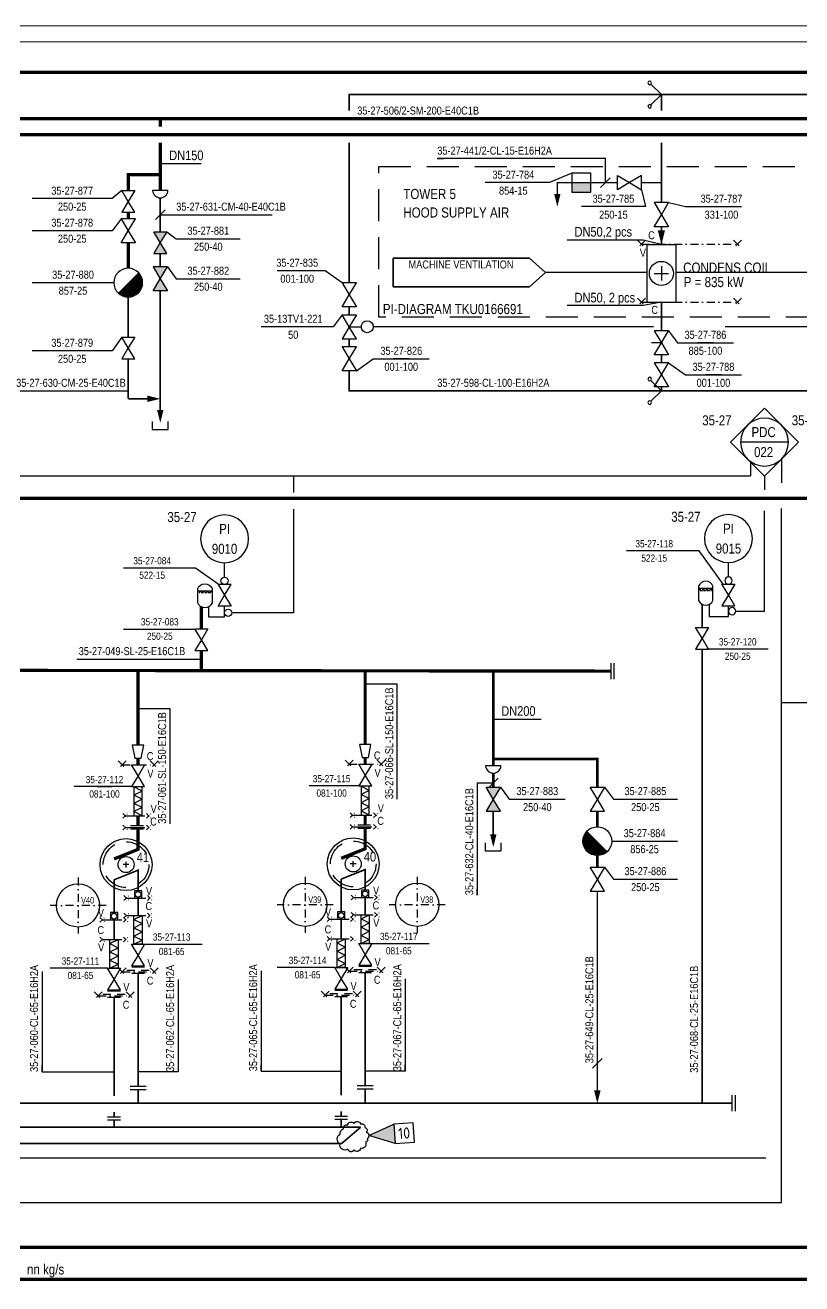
# Model space of a CAD drawing. Header units: millimetres. Extents: x -415 to 12957, y -5 to 599.
# Drawn here: x 1740.7 to 1983.3, y 201.1 to 594.2 of the extents above; entities that cross this region are included whole.
import ezdxf
from ezdxf.enums import TextEntityAlignment as Align

# ---------------------------------------------------------------- set-up
doc = ezdxf.new("R2010")
doc.units = ezdxf.units.MM
doc.header["$LTSCALE"] = 10
doc.header["$MEASUREMENT"] = 0
for name, pattern in [('CENTER', [2, 1.25, -0.25, 0.25, -0.25]), ('DASHDOT2', [0.5, 0.25, -0.125, 0, -0.125]), ('DASHED', [0.75, 0.5, -0.25]), ('DASHEDX2', [1.5, 1, -0.5])]:
    doc.linetypes.add(name, pattern=pattern)
doc.layers.get('0').update_dxf_attribs({"linetype": 'CONTINUOUS'})
doc.layers.add('BALANSSI', color=3, linetype='CONTINUOUS', lineweight=25)
for name, color, linetype in [('HOYRYPATTERIT', 7, 'CONTINUOUS'), ('KUIVATUSSYLINTERIN_N', 7, 'CONTINUOUS'), ('KUIVATUSSYLINTERIT', 31, 'CONTINUOUS'), ('METALLILETKUT', 7, 'CONTINUOUS'), ('NAKOLASIT', 7, 'CONTINUOUS'), ('P-A-SHEET', 3, 'CONTINUOUS'), ('P-COND', 4, 'CONTINUOUS'), ('P-CVPOS', 7, 'CONTINUOUS'), ('P-DELIVERY_LIMIT', 1, 'DASHDOT2'), ('P-EQUIPMENTS', 7, 'CONTINUOUS'), ('P-FITTINGS', 7, 'CONTINUOUS'), ('P-HATCH', 7, 'CONTINUOUS'), ('P-INSTRPOS_TEXTS', 7, 'CONTINUOUS'), ('P-INSTRU', 7, 'CONTINUOUS'), ('P-LINEPOS', 7, 'CONTINUOUS'), ('P-MASS1', 6, 'CONTINUOUS'), ('P-OTHER', 7, 'CONTINUOUS'), ('P-REVISIONS', 1, 'CONTINUOUS'), ('P-STEAM1', 6, 'CONTINUOUS'), ('P-SYMB', 7, 'CONTINUOUS'), ('P-TEXT', 7, 'CONTINUOUS'), ('P-VALVEPOS', 7, 'CONTINUOUS'), ('P-VENTS', 7, 'CONTINUOUS'), ('VAC-TELA_NUMEROT', 7, 'CONTINUOUS'), ('VAC-TELAT', 31, 'CONTINUOUS'), ('VEDENEROTTIMET', 7, 'CONTINUOUS')]:
    doc.layers.add(name, color=color, linetype=linetype)
doc.styles.add('ARIAL', font='ARIALN.TTF')
doc.styles.add('ARIALN', font='ARIALN.TTF')
doc.styles.add('CTS_REV', font='isocp.shx')
doc.styles.add('MODESTD', font='ARIALN.TTF')
doc.styles.add('ROMANS', font='ARIALN.TTF')
doc.styles.get("Standard").update_dxf_attribs({"font": 'ARIALN.TTF'})

# ---------------------------------------------------------------- blocks, each defined once
blk = doc.blocks.new('PI314')
for p, q in [((0, 2.5), (0, -2.5)), ((1, 2.5), (1, -2.5))]:
    blk.add_line(p, q)
blk = doc.blocks.new('PPI_0103B')
at = {"color": 0, "linetype": 'ByBlock'}
blk.add_circle((0, 0), 1.25, dxfattribs=at)
blk = doc.blocks.new('PPI_1100A')
at = {"color": 0, "linetype": 'ByBlock'}
blk.add_line((0, 0), (2, 0), dxfattribs=at)
blk = doc.blocks.new('PPI_0900A')
at = {"color": 0, "linetype": 'ByBlock'}
blk.add_line((-2.5, 0), (2.5, 0), dxfattribs=at)
blk = doc.blocks.new('PPI_1207A')
at = {"color": 0, "linetype": 'ByBlock'}
for p, q in [((-8.5, 0), (0, 8.5)), ((0, 8.5), (8.5, 0)), ((0, -8.5), (-8.5, 0)), ((-6, 0), (6, 0)), ((8.5, 0), (0, -8.5))]:
    blk.add_line(p, q, dxfattribs=at)
blk.add_circle((0, 0), 6, dxfattribs=at)
blk = doc.blocks.new('PPI_1200A')
at = {"color": 0, "linetype": 'ByBlock'}
blk.add_circle((0, 0), 6, dxfattribs=at)
blk = doc.blocks.new('*U61')
at = {"color": 0}
for points in [[(5, 4.5), (0, 0)], [(47.5, 4.5), (5, 4.5)], [(47.5, -4.5), (47.5, 4.5)], [(0, 0), (5, -4.5)], [(5, -4.5), (47.5, -4.5)]]:
    blk.add_lwpolyline(points, close=True, dxfattribs=at)
at = {"color": 7, "style": 'ARIALN'}
for tag, p in [('TEKSTI1', (26.25, 2.5)), ('TEKSTI2', (26.25, -2.5))]:
    blk.add_attdef(tag, text='', height=2.5, dxfattribs=at).set_placement(p, align=Align.MIDDLE_CENTER)
at = {"color": 1, "style": 'ARIALN'}
blk.add_attdef('KAAVIO', text='', height=1.5, dxfattribs=at).set_placement((26.25, -5), align=Align.TOP_CENTER)
blk = doc.blocks.new('P7A1100')
at = {"color": 0, "linetype": 'ByBlock'}
for points in [[(-3, -1.8), (-3, 1.8), (0, 0)], [(3, -1.8), (3, 1.8), (0, 0)]]:
    blk.add_lwpolyline(points, close=True, dxfattribs=at)
blk = doc.blocks.new('LAI2587')
for p, q in [((0, 0), (2.5, 0)), ((0, -8.75), (0, 0)), ((2.5, 0), (2.5, -8.75)), ((2.5, -8.75), (0, -8.75))]:
    blk.add_line(p, q)
blk = doc.blocks.new('FLEXIBLE-JOINT')
for p, q in [((1.25, 8.75), (-1.25, 7.5)), ((1.25, 6.25), (-1.25, 7.5)), ((1.25, 6.25), (-1.25, 5)), ((1.25, 3.75), (-1.25, 5)), ((1.25, 3.75), (-1.25, 2.5)), ((1.25, 1.25), (-1.25, 2.5)), ((1.25, 1.25), (-1.25, 0))]:
    blk.add_line(p, q)
at = {"rotation": 180}
blk.add_blockref('LAI2587', (1.25, 0), dxfattribs=at)
blk = doc.blocks.new('P7A0127')
at = {"color": 0, "linetype": 'ByBlock'}
for p, q in [((-7.5, 20), (-7.5, 17.5)), ((7.5, 17.5), (-7.5, 17.5)), ((-7.5, 17.5), (-7.5, 5)), ((7.5, 17.5), (7.5, 20)), ((7.5, 5), (7.5, 17.5))]:
    blk.add_line(p, q, dxfattribs=at)
at = {"color": 0, "linetype": 'DASHEDX2', "ltscale": 0.25}
for points in [[(-7.5, 16.5), (7.5, 16.5)], [(-6, 15.5), (6, 15.5)]]:
    blk.add_lwpolyline(points, dxfattribs=at)
at = {"color": 0, "linetype": 'ByBlock'}
for centre, start, end in [((0, 16.9), 22.4569, 157.5431), ((0, 8.1), 202.4569, 337.5431)]:
    blk.add_arc(centre, 8.12, start, end, dxfattribs=at)
blk = doc.blocks.new('P7A1215')
at = {"color": 0, "linetype": 'ByBlock'}
for p, q in [((0, 2), (0, -2)), ((1, 2), (1, -2))]:
    blk.add_line(p, q, dxfattribs=at)
blk = doc.blocks.new('p7a1370')
at = {"color": 0, "linetype": 'ByBlock'}
for p, q in [((1.25, 1.25), (-1.25, -1.25)), ((-1.25, 1.25), (1.25, -1.25))]:
    blk.add_line(p, q, dxfattribs=at)
blk = doc.blocks.new('A$A7D25')
at = {"layer": 'P-DELIVERY_LIMIT'}
blk.add_lwpolyline([(1.25, 1.25), (11.25, 1.25)], dxfattribs=at)
for p in [(1.25, 1.25), (11.25, 1.25)]:
    blk.add_blockref('p7a1370', p, dxfattribs=at)
blk = doc.blocks.new('P7A1245')
at = {"color": 0, "linetype": 'Continuous'}
for points in [[(-2, 1.8), (-2, -1.8)], [(2, 1), (-2, 1.8)], [(2, -1), (2, 1)], [(-2, -1.8), (2, -1)]]:
    blk.add_lwpolyline(points, dxfattribs=at)
blk = doc.blocks.new('ARROW')
blk.add_solid([(-2.5, -1.25), (-2.5, 1.25), (2.5, 0)])
at = {"linetype": 'Continuous', "flags": 1}
blk.add_attdef('SYM_WIDTH', (0, 0), '', height=3, dxfattribs=at)
blk = doc.blocks.new('höyrypatteri')
for p, q in [((0, 5), (0, -5)), ((0, 5), (5, 5)), ((5, 5), (5, -5)), ((1.25, 0), (3.75, 0)), ((2.5, 1.25), (2.5, -1.25)), ((0, -5), (5, -5))]:
    blk.add_line(p, q)
blk.add_circle((2.5, 0), 2.09)
blk = doc.blocks.new('P7A1208')
at = {"color": 0, "linetype": 'ByBlock'}
for p, q in [((-3, 0), (-3, -3)), ((3, -3), (3, 0)), ((-3, -3), (3, -3))]:
    blk.add_line(p, q, dxfattribs=at)
blk.add_lwpolyline([(3, 3), (-3, 3), (-3, 0), (3, 0)], close=True, dxfattribs=at)
blk.add_solid([(-3, 0), (3, 0), (-3, -3), (3, -3)], dxfattribs=at)
blk = doc.blocks.new('P7A1305')
at = {"color": 0, "linetype": 'ByBlock'}
blk.add_solid([(-4, -1), (-4, 1), (0, 0)], dxfattribs=at)
blk = doc.blocks.new('P7A1304')
at = {"color": 0, "linetype": 'ByBlock'}
blk.add_line((1.5, 1.5), (-1.5, -1.5), dxfattribs=at)
blk = doc.blocks.new('PPI_2100A')
at = {"color": 0, "linetype": 'ByBlock'}
blk.add_line((0, 0), (2, 0), dxfattribs=at)
blk = doc.blocks.new('P7A1172')
at = {"color": 0, "linetype": 'ByBlock'}
blk.add_line((0, 0), (0, 2.5), dxfattribs=at)
for points in [[(-3, 1.8), (0, 0), (-3, -1.8)], [(0, 0), (3, -1.8), (3, 1.8)]]:
    blk.add_lwpolyline(points, close=True, dxfattribs=at)
blk = doc.blocks.new('P7A1330')
at = {"color": 0, "linetype": 'ByBlock'}
for q in [(-3.25, 3.25), (3.25, 3.25)]:
    blk.add_line((0, 0), q, dxfattribs=at)
for centre, start, end in [((-3.66, 3.66), 90, 270), ((-3.66, 3.66), 270, 90), ((3.66, 3.66), 90, 270), ((3.66, 3.66), 270, 90)]:
    blk.add_arc(centre, 0.575, start, end, dxfattribs=at)
blk = doc.blocks.new('CVE8AF6')
at = {"color": 0, "linetype": 'Continuous'}
blk.add_lwpolyline([(-1.5, 4.5, -1), (1.5, 4.5, -1), (-1.5, 4.5)], format="xyb", close=True, dxfattribs=at)
blk.add_lwpolyline([(0, 0), (0, 3)], dxfattribs=at)
at = {"layer": 'P-VENTS', "color": 0, "linetype": 'Continuous'}
for points in [[(-3, -1.8), (-3, 1.8), (0, 0)], [(3, -1.8), (3, 1.8), (0, 0)]]:
    blk.add_lwpolyline(points, close=True, dxfattribs=at)
blk = doc.blocks.new('PPI_1000A')
at = {"color": 0, "linetype": 'ByBlock'}
blk.add_line((-1, 0), (1, 0), dxfattribs=at)
blk = doc.blocks.new('PREC27C')
at = {"layer": 'P-HATCH'}
h = blk.add_hatch(color=0, dxfattribs=at)
h.paths.add_polyline_path([(-3, 1.8), (-3, -1.8), (0, 0)])
h.paths.add_polyline_path([(3, -1.8), (3, 1.8), (0, 0)])
at = {"layer": 'P-VENTS', "color": 0, "linetype": 'Continuous'}
for points in [[(-3, -1.8), (-3, 1.8), (0, 0)], [(3, -1.8), (3, 1.8), (0, 0)]]:
    blk.add_lwpolyline(points, close=True, dxfattribs=at)
blk = doc.blocks.new('LPoist')
at = {"const_width": 3.75}
blk.add_lwpolyline([(1.33, 2.42, -1), (-1.33, 5.08, -5.843182)], format="xyb", dxfattribs=at)
blk.add_circle((0, 3.75), 3.75)
blk = doc.blocks.new('PRO66DD')
h = blk.add_hatch(color=0)
h.paths.add_polyline_path([(-3, 1.8), (-3, -1.8), (0, 0)])
h.paths.add_polyline_path([(3, -1.8), (3, 1.8), (0, 0)])
at = {"layer": 'P-VENTS', "color": 0, "linetype": 'Continuous'}
for points in [[(-3, -1.8), (-3, 1.8), (0, 0)], [(3, -1.8), (3, 1.8), (0, 0)]]:
    blk.add_lwpolyline(points, close=True, dxfattribs=at)
blk = doc.blocks.new('PRE76F7')
h = blk.add_hatch(color=0)
h.dxf.hatch_style = 1
h.paths.add_polyline_path([(-3, -1.8), (-3, 1.8), (0, 0)])
h.paths.add_polyline_path([(3, -1.8), (3, 1.8), (0, 0)])
at = {"layer": 'P-VENTS', "color": 0, "linetype": 'Continuous'}
for points in [[(-3, -1.8), (-3, 1.8), (0, 0)], [(3, -1.8), (3, 1.8), (0, 0)]]:
    blk.add_lwpolyline(points, close=True, dxfattribs=at)
blk = doc.blocks.new('P7A1325')
at = {"color": 0, "linetype": 'ByBlock'}
for p, q in [((-9, -1.5), (-6, 1.5)), ((-9, 1.5), (-6, -1.5)), ((6, -1.5), (9, 1.5)), ((6, 1.5), (9, -1.5))]:
    blk.add_line(p, q, dxfattribs=at)
at = {"color": 0, "linetype": 'CENTER'}
blk.add_line((-7.5, 0), (7.5, 0), dxfattribs=at)
blk = doc.blocks.new('P7A1241')
at = {"color": 0, "linetype": 'ByBlock'}
for p, q in [((-1, -2), (-1, 2)), ((0, 3.5), (0, 1)), ((1, -2), (1, 2)), ((0, -1), (0, -3.5))]:
    blk.add_line(p, q, dxfattribs=at)
blk = doc.blocks.new('P7A1369')
at = {"color": 0, "linetype": 'ByBlock'}
blk.add_lwpolyline([(8, -3), (0, 0), (8, 3)], dxfattribs=at)
blk.add_lwpolyline([(14, -3), (14, 3), (8, 3), (8, -3)], close=True, dxfattribs=at)
blk.add_solid([(8, 3), (8, -3), (0, 0)], dxfattribs=at)
at = {"color": 7, "linetype": 'Continuous', "style": 'CTS_REV'}
blk.add_attdef('A', text='', height=3.5, dxfattribs=at).set_placement((11, 0), align=Align.MIDDLE)

msp = doc.modelspace()

# ---------------------------------------------------------------- linework, layer by layer
at = {"layer": 'KUIVATUSSYLINTERIT', "linetype": 'Continuous'}
for points in [[(1773.14, 332.04), (1771.34, 332.04)], [(1772.24, 331.14), (1772.24, 332.94)], [(1844.08, 332.25), (1842.28, 332.25)], [(1843.18, 331.35), (1843.18, 333.15)]]:
    msp.add_lwpolyline(points, dxfattribs=at)
for centre, radius in [((1772.24, 332.04), 8.11), ((1843.18, 332.25), 8.11), ((1772.25, 332.04), 2.51), ((1843.19, 332.25), 2.51)]:
    msp.add_circle(centre, radius, dxfattribs=at)
at = {"layer": 'KUIVATUSSYLINTERIT', "linetype": 'DASHED', "ltscale": 1.5}
for centre in [(1772.24, 332.04), (1843.18, 332.25)]:
    msp.add_circle(centre, 7.14, dxfattribs=at)
at = {"layer": 'NAKOLASIT'}
for points in [[(1777.12, 321.61), (1777.12, 323.86), (1774.87, 323.86), (1774.87, 321.61)], [(1848.06, 321.79), (1848.06, 324.04), (1845.81, 324.04), (1845.81, 321.79)], [(1769.62, 314.81), (1769.62, 317.06), (1767.37, 317.06), (1767.37, 314.81)], [(1840.56, 315.01), (1840.56, 317.26), (1838.31, 317.26), (1838.31, 315.01)]]:
    msp.add_lwpolyline(points, close=True, dxfattribs=at)
at = {"layer": 'NAKOLASIT', "linetype": 'Continuous'}
for centre in [(1775.99, 322.74), (1846.93, 322.91), (1768.49, 315.93), (1839.43, 316.14)]:
    msp.add_circle(centre, 0.9, dxfattribs=at)
at = {"layer": 'P-A-SHEET', "color": 7, "const_width": 0.35}
for points in [[(-410, 0), (12952.06, 0), (12952.06, 594), (-410, 594)], [(-405, 5), (12947.06, 5), (12947.06, 589), (-405, 589)]]:
    msp.add_lwpolyline(points, close=True, dxfattribs=at)
at = {"layer": 'P-COND', "linetype": 'Continuous', "const_width": 0.5}
for points in [[(1841.94, 567.5), (1841.94, 572.5), (1939.44, 572.5)], [(1939.44, 567.5), (1939.44, 572.5), (2759.99, 572.5), (2759.99, 567.5)], [(1841.94, 513.75), (1841.94, 557.5)], [(1939.44, 538.75), (1939.44, 557.5)], [(1911.44, 545), (1906.94, 545), (1906.94, 541.5)], [(1925.69, 545), (1917.44, 545)], [(1939.44, 545), (1933.19, 545)], [(1782.92, 540.26), (1782.92, 529.63)], [(1939.44, 525.76), (1939.44, 531.25)], [(1772.92, 509.26), (1772.92, 496.76)], [(1939.44, 498.75), (1939.44, 507.66)], [(1841.94, 503.75), (1841.94, 506.25)], [(1841.94, 493.75), (1841.94, 496.25)], [(1939.44, 488.75), (1939.44, 491.25)], [(1772.92, 490.01), (1772.92, 477.5)], [(1939.44, 480), (1841.94, 480), (1841.94, 486.25)], [(1939.44, 481.25), (1939.44, 480), (2013.13, 480), (2013.13, 448.91)], [(1939.44, 481.25), (1939.44, 480), (2013.13, 480), (2013.13, 448.91)], [(1772.92, 477.5), (1778.92, 477.5)], [(1952.14, 406.11), (1952.14, 413.16)], [(1952.14, 257.5), (1952.14, 399.36)], [(1768.49, 327.29), (1775.99, 330.29), (1775.99, 323.86)], [(1839.43, 327.5), (1846.93, 330.5), (1846.93, 324.04)], [(1768.49, 327.29), (1768.49, 317.06)], [(1839.43, 327.5), (1839.43, 317.26)], [(1919.43, 323.75), (1919.43, 261.5)], [(1775.99, 321.61), (1775.99, 318.42), (1775.99, 316.17)], [(1846.93, 321.79), (1846.93, 318.63), (1846.93, 316.38)], [(1768.49, 314.81), (1768.49, 310.92), (1768.49, 308.67)], [(1839.43, 315.01), (1839.43, 311.13), (1839.43, 308.88)], [(1775.99, 261.82), (1775.99, 257.27)], [(1846.93, 262.03), (1846.93, 257.48)], [(1961.48, 257.5), (1534.67, 257.5)], [(1845.54, 250.04), (1209.47, 250)], [(1845.54, 250.04), (1839.56, 244.94), (1374.43, 245)]]:
    msp.add_lwpolyline(points, dxfattribs=at)
at = {"layer": 'P-COND', "const_width": 0.5}
for points in [[(1782.92, 522.88), (1782.92, 518.75)], [(1782.92, 511.25), (1782.92, 477.5), (1782.92, 474)], [(1886.93, 348.75), (1886.93, 341.5)], [(1775.99, 262.82), (1775.99, 294.79), (1775.99, 298.04)], [(1846.93, 263.03), (1846.93, 295), (1846.93, 298.25)], [(1839.43, 260), (1839.43, 286.88), (1839.43, 290.75)], [(1768.49, 259.79), (1768.49, 286.67), (1768.49, 290.54)], [(1768.49, 254.79), (1768.49, 253.29)], [(1768.49, 252.29), (1768.49, 249.79)], [(1839.43, 255), (1839.43, 253.5)], [(1839.43, 252.5), (1839.43, 250)]]:
    msp.add_lwpolyline(points, dxfattribs=at)
at = {"layer": 'P-CVPOS'}
msp.add_lwpolyline([(1839.69, 503.75), (1836.94, 500), (1814.44, 500)], dxfattribs=at)
at = {"layer": 'P-DELIVERY_LIMIT'}
for points in [[(1933.21, 525.76), (1963.21, 525.76)], [(1933.19, 507.66), (1963.19, 507.66)]]:
    msp.add_lwpolyline(points, dxfattribs=at)
at = {"layer": 'P-INSTRU'}
for points in [[(1936.94, 500), (1849.44, 500)], [(2018.88, 500), (1959.33, 500)], [(1976.94, 458.67), (1976.94, 451.28)], [(1824.51, 453.48), (1824.51, 450.39), (1824.51, 448.28)], [(1971.64, 453.37), (1971.64, 449.05)], [(1824.51, 443.08), (1824.51, 410.68)], [(1971.64, 411.17), (1971.64, 442.47)], [(1976.94, 252.31), (1976.94, 443.28)], [(1275.08, 226.54), (1976.94, 226.47), (1976.94, 252.31)]]:
    msp.add_lwpolyline(points, dxfattribs=at)
at = {"layer": 'P-INSTRU', "linetype": 'Continuous'}
for points in [[(1967.25, 457.77), (1967.25, 453.48)], [(1443.02, 453.48), (1829.15, 453.48)], [(1829.15, 453.48), (1967.25, 453.48)], [(1803.01, 421.77), (1803.01, 426.27)], [(1960.39, 421.86), (1960.39, 426.36)], [(1798.01, 412.66), (1798.01, 409.4), (1803.01, 409.4), (1803.01, 412.77)], [(1954.39, 413.16), (1954.39, 409.49), (1960.39, 409.49), (1960.39, 412.86)], [(1824.51, 410.68), (1805.26, 410.68)], [(1962.64, 411.17), (1971.64, 411.17)], [(1271.03, 240.49), (1972.06, 240.49)]]:
    msp.add_lwpolyline(points, dxfattribs=at)
at = {"layer": 'P-LINEPOS'}
for points in [[(1921.94, 545), (1921.94, 552.5), (1869.44, 552.5)], [(1782.92, 535), (1817.92, 535)], [(1735.42, 480), (1772.92, 480)], [(1886.93, 357.5), (1881.93, 357.5), (1881.93, 322.5)], [(1919.43, 270), (1919.43, 272.5)]]:
    msp.add_lwpolyline(points, dxfattribs=at)
at = {"layer": 'P-MASS1', "const_width": 0.8}
for points in [[(1886.93, 392.5), (1886.93, 362.86)], [(1886.93, 365), (1919.43, 365), (1919.43, 356.25)], [(1886.93, 360.61), (1886.93, 356.25)], [(1919.43, 348.75), (1919.43, 343.86)], [(1919.43, 334.86), (1919.43, 331.25)]]:
    msp.add_lwpolyline(points, dxfattribs=at)
at = {"layer": 'P-OTHER'}
msp.add_line((1993.19, 382.6), (1976.94, 382.6), dxfattribs=at)
for points in [[(1783.22, 551.03), (1795.72, 551.03)], [(1756.82, 396.2), (1795.58, 396.2)], [(1856.93, 352.5), (1856.93, 388.35), (1846.93, 388.35)], [(1785.99, 344.79), (1785.99, 380.64), (1775.99, 380.64)], [(1886.93, 377.5), (1899.43, 377.5), (1901.93, 377.5)], [(1814.43, 298.85), (1814.43, 267.5), (1839.43, 267.5)], [(1745.99, 298.64), (1745.99, 267.29), (1768.49, 267.29)], [(1788.49, 296.14), (1788.49, 267.29), (1775.99, 267.29)], [(1859.43, 296.35), (1859.43, 267.5), (1846.93, 267.5)]]:
    msp.add_lwpolyline(points, dxfattribs=at)
at = {"layer": 'P-OTHER', "linetype": 'DASHEDX2'}
msp.add_lwpolyline([(1851.15, 550), (2123.34, 550), (2123.34, 503), (1851.15, 503)], close=True, dxfattribs=at)
at = {"layer": 'P-OTHER', "linetype": 'Continuous'}
for points in [[(1910, 527.19), (1933.75, 527.19), (1939.46, 525.76)], [(1934.94, 516.94), (1903.21, 516.94)], [(2016.88, 516.94), (1943.94, 516.94)], [(1939.44, 507.66), (1933.75, 506.63), (1910, 506.63)]]:
    msp.add_lwpolyline(points, dxfattribs=at)
at = {"layer": 'P-REVISIONS'}
msp.add_lwpolyline([(1839.08, 247.88, -0.348496), (1840.2, 249.53, -0.024507), (1840.2, 249.53, -0.666667), (1841.46, 250.71, 0.212092), (1841.46, 250.71, -0.666667), (1843.37, 251.24, 0.487395), (1843.37, 251.24, -0.666667), (1845.55, 250.98, 0.757479), (1845.55, 250.98, -0.666667), (1846.8, 249.92, 1.362845), (1846.8, 249.92, -0.666667), (1847.26, 248.54, 2.669829), (1847.26, 248.54, -0.666667), (1847.53, 246.43, 3.764883), (1847.53, 246.43, -0.666667), (1847, 245.38, -28.912741), (1847, 245.38, -0.666667), (1845.55, 243.46, -7.814359), (1845.55, 243.46, -0.666667), (1843.44, 242.94, -1.990277), (1843.44, 242.94, -0.666667), (1841.46, 243.13, -1.34929), (1841.46, 243.13, -0.666667), (1839.08, 244.78, -0.807786), (1839.08, 244.78, -0.588708), (1839.08, 247.88, -0.2), (1839.08, 247.88, -0.2)], format="xyb", dxfattribs=at)
at = {"layer": 'P-STEAM1', "linetype": 'Continuous', "const_width": 1}
for points in [[(1230.31, 579.44), (6591.76, 579.44)], [(1230.31, 565), (6459.81, 565)], [(1782.92, 565), (1782.92, 562.5)], [(1230.31, 560), (6459.81, 560)], [(1782.92, 557.5), (1782.92, 542.51)], [(1782.92, 547.51), (1772.92, 547.51), (1772.92, 542.51)], [(1772.92, 533.75), (1772.92, 535.76)], [(1772.92, 518.26), (1772.92, 526.25)], [(1230.31, 446.44), (2477.49, 446.38), (2482.49, 446.38), (2492.49, 446.38), (6312.49, 446.06), (6327.49, 446.06), (6459.81, 446.05)], [(1795.76, 405.61), (1795.76, 412.66)], [(1795.76, 392.62), (1795.76, 398.86)], [(1230.31, 212.5), (2062.92, 212.5), (2062.92, 392.85), (2062.92, 392.85)], [(1279.14, 202.5), (3010.59, 202.5), (3010.59, 392.68), (3312.53, 392.68)], [(1775.99, 347.29), (1775.99, 344.1)], [(1846.93, 347.5), (1846.93, 344.31)], [(1775.99, 343.1), (1775.99, 336.79), (1768.49, 333.79)], [(1846.93, 343.31), (1846.93, 337), (1839.43, 334)]]:
    msp.add_lwpolyline(points, dxfattribs=at)
at = {"layer": 'P-STEAM1', "const_width": 1}
for points in [[(1923.62, 392.46), (1619.82, 392.83)], [(1846.93, 369.5), (1846.93, 392.69)], [(1775.99, 369.29), (1775.99, 392.48)], [(1775.99, 363.17), (1775.99, 365.29)], [(1846.93, 363.38), (1846.93, 365.5)]]:
    msp.add_lwpolyline(points, dxfattribs=at)
at = {"layer": 'P-VALVEPOS'}
for points in [[(1911.44, 548), (1904.44, 545), (1884.44, 545)], [(1770.89, 542.51), (1767.92, 540), (1742.92, 540)], [(1933.19, 542.75), (1934.44, 537.5), (1914.44, 537.5)], [(1941.69, 538.75), (1946.94, 537.5), (1964.44, 537.5)], [(1839.69, 513.75), (1834.44, 517.5), (1819.44, 517.5)], [(1768.42, 513.76), (1742.92, 513.76)], [(1941.69, 498.75), (1944.44, 495), (1961.94, 495)], [(1844.19, 486.25), (1849.44, 490), (1866.94, 490)], [(1941.69, 488.75), (1946.94, 485), (1964.44, 485)], [(1780.42, 470.38), (1780.42, 467.88), (1785.42, 467.88), (1785.42, 470.38)], [(1951.19, 430), (1928.59, 430)], [(1958.7, 419.61), (1951.19, 430)], [(1771.39, 424.67), (1793.99, 424.67)], [(1793.89, 424.67), (1801.32, 419.52)], [(1771.47, 405.61), (1794.07, 405.61)], [(1972.83, 399.36), (1953.73, 399.36)], [(1773.97, 356.42), (1755.99, 356.42)], [(1844.91, 356.62), (1829.43, 356.62)], [(1889.18, 356.25), (1891.93, 352.5), (1909.43, 352.5)], [(1921.68, 356.25), (1924.43, 352.5), (1944.43, 352.5)], [(1884.43, 338.86), (1884.43, 336.36), (1889.43, 336.36), (1889.43, 338.86)], [(1923.93, 339.36), (1944.43, 339.36)], [(1921.68, 331.25), (1924.43, 327.5), (1944.43, 327.5)], [(1778.02, 307.17), (1795.99, 307.17)], [(1848.96, 307.38), (1866.93, 307.38)], [(1766.47, 299.67), (1748.49, 299.67)], [(1837.41, 299.88), (1819.43, 299.88)]]:
    msp.add_lwpolyline(points, dxfattribs=at)
at = {"layer": 'P-VALVEPOS', "linetype": 'Continuous'}
for points in [[(1770.67, 533.75), (1767.92, 530), (1742.92, 530)], [(1784.94, 529.63), (1787.92, 527.5), (1807.92, 527.5)], [(1785.17, 518.75), (1787.92, 515), (1807.92, 515)], [(1770.9, 496.76), (1767.92, 492.5), (1742.92, 492.5)]]:
    msp.add_lwpolyline(points, dxfattribs=at)
at = {"layer": 'VAC-TELAT', "linetype": 'DASHDOT2'}
for points in [[(1757.24, 328.04), (1757.24, 310.54)], [(1757.24, 328.04), (1757.24, 310.54)], [(1828.18, 328.25), (1828.18, 310.75)], [(1828.18, 328.25), (1828.18, 310.75)], [(1863.18, 328.25), (1863.18, 310.75)], [(1863.18, 328.25), (1863.18, 310.75)], [(1765.99, 319.29), (1748.49, 319.29)], [(1836.93, 319.5), (1819.43, 319.5)], [(1871.93, 319.5), (1854.43, 319.5)]]:
    msp.add_lwpolyline(points, dxfattribs=at)
at = {"layer": 'VAC-TELAT', "linetype": 'Continuous'}
for centre in [(1828.18, 319.5), (1863.18, 319.5), (1757.24, 319.29)]:
    msp.add_circle(centre, 6.75, dxfattribs=at)
at = {"layer": 'VEDENEROTTIMET'}
for points in [[(1785.3, 542.51), (1780.53, 542.51)], [(1889.32, 362.86), (1884.55, 362.86)]]:
    msp.add_lwpolyline(points, dxfattribs=at)
for centre in [(1782.92, 542.64), (1886.93, 362.99)]:
    msp.add_arc(centre, 2.39, 183.296, 356.704, dxfattribs=at)

# ---------------------------------------------------------------- block references
at = {"layer": 'HOYRYPATTERIT', "xscale": 1.800000000000182, "yscale": 1.800000000000182, "zscale": 1.800000000000182}
msp.add_blockref('höyrypatteri', (1934.94, 516.66), dxfattribs=at)
at = {"layer": 'METALLILETKUT', "yscale": 1.028571429000294, "zscale": 1.028571429000294, "rotation": 180}
for p, xscale in [((1775.99, 356.29), -1.028571429000294), ((1846.93, 356.5), -1.028571429000294), ((1775.99, 316.17), 1.028571429000294), ((1846.93, 316.38), 1.028571429000294), ((1768.49, 308.67), 1.028571429000294), ((1839.43, 308.88), 1.028571429000294)]:
    msp.add_blockref('FLEXIBLE-JOINT', p, dxfattribs=dict(at, xscale=xscale))
at = {"layer": 'P-CVPOS', "color": 140, "rotation": 180}
msp.add_blockref('PPI_1000A', (1824.44, 500), dxfattribs=at)
at = {"layer": 'P-DELIVERY_LIMIT'}
for name, p in [('p7a1370', (1933.21, 525.76)), ('p7a1370', (1963.21, 525.76)), ('p7a1370', (1933.19, 507.66)), ('p7a1370', (1963.19, 507.66)), ('A$A7D25', (1769.74, 361.92)), ('A$A7D25', (1840.68, 362.12)), ('A$A7D25', (1769.74, 297.29)), ('A$A7D25', (1840.68, 297.55)), ('A$A7D25', (1762.24, 289.76)), ('A$A7D25', (1833.18, 290.05))]:
    msp.add_blockref(name, p, dxfattribs=at)
at = {"layer": 'P-DELIVERY_LIMIT', "xscale": 0.4899999999999999, "yscale": 0.4899999999999999, "zscale": 0.4899999999999999}
for p in [(1775.66, 347.23), (1846.6, 347.44), (1775.66, 343.64), (1846.6, 343.85), (1775.99, 321.61), (1846.93, 321.78), (1768.49, 314.8), (1775.99, 316.17), (1839.43, 315.01), (1846.93, 316.38), (1768.49, 308.67), (1839.43, 308.88)]:
    msp.add_blockref('P7A1325', p, dxfattribs=at)
at = {"layer": 'P-EQUIPMENTS', "yscale": 0.3002463749403548, "zscale": 0.3002463749403548}
for p, xscale in [((1796.88, 412.25), -0.3002463749403548), ((1953.3, 413.02), 0.3002463749403548)]:
    msp.add_blockref('P7A0127', p, dxfattribs=dict(at, xscale=xscale))
at = {"layer": 'P-FITTINGS'}
msp.add_blockref('P7A1208', (1914.44, 545), dxfattribs=at)
for name, p, rotation in [('P7A1245', (1846.93, 367.5), 270), ('P7A1245', (1775.99, 367.29), 270), ('P7A1215', (1775.66, 344.1), 270), ('P7A1215', (1846.6, 344.31), 270), ('P7A1241', (1775.99, 299.04), 90), ('P7A1241', (1846.93, 299.25), 90), ('P7A1241', (1768.49, 291.54), 90), ('P7A1241', (1839.43, 291.75), 90), ('P7A1215', (1768.49, 252.29), 90), ('P7A1215', (1839.43, 252.5), 90)]:
    msp.add_blockref(name, p, dxfattribs=dict(at, rotation=rotation))
at = {"layer": 'P-INSTRU', "color": 140}
for name, p, xscale, yscale, zscale in [('PPI_1207A', (1971.64, 463.98), -1.2478, 1.2478, 1.2478), ('PPI_1200A', (1803.01, 433.77), -1.2478, 1.2478, 1.2478), ('PPI_1200A', (1960.39, 433.86), -1.2478, 1.2478, 1.2478), ('PPI_0103B', (1803.01, 420.65), 0.899999999999636, 0.899999999999636, 0.899999999999636), ('PPI_0103B', (1960.39, 420.74), -0.899999999999636, 0.899999999999636, 0.899999999999636), ('PPI_0103B', (1804.14, 410.68), 0.899999999999636, 0.899999999999636, 0.899999999999636), ('PPI_0103B', (1961.52, 411.17), -0.899999999999636, 0.899999999999636, 0.899999999999636)]:
    msp.add_blockref(name, p, dxfattribs=dict(at, xscale=xscale, yscale=yscale, zscale=zscale))
at = {"layer": 'P-LINEPOS', "color": 140}
for name, p in [('PPI_2100A', (1844.44, 565)), ('PPI_2100A', (1869.44, 552.5)), ('PPI_1100A', (1787.92, 535)), ('PPI_1100A', (1869.44, 480)), ('PPI_1100A', (1757.45, 396.2))]:
    msp.add_blockref(name, p, dxfattribs=at)
at = {"layer": 'P-LINEPOS'}
for p in [(1921.94, 545), (1782.92, 535), (1886.93, 357.5), (1919.43, 270)]:
    msp.add_blockref('P7A1304', p, dxfattribs=at)
at = {"layer": 'P-LINEPOS', "color": 140, "rotation": 90}
for p in [(1856.93, 352.5), (1785.99, 344.79), (1881.93, 322.5), (1919.43, 270), (1745.99, 267.29), (1745.99, 267.29), (1814.43, 267.5), (1859.43, 267.5), (1952.14, 267.03)]:
    msp.add_blockref('PPI_1100A', p, dxfattribs=at)
at = {"layer": 'P-OTHER'}
ref = msp.add_blockref('*U61', (1903.21, 516.94), dxfattribs=dict(at, xscale=-1))
ref.add_attrib('TEKSTI1', 'MACHINE VENTILATION', dxfattribs={"layer": '0', "color": 7, "height": 2.5, "style": 'ARIALN'}).set_placement((1876.86, 519.44), align=Align.MIDDLE_CENTER)
for p in [(1923.62, 392.46), (1961.48, 257.5)]:
    msp.add_blockref('PI314', p, dxfattribs=at)
at = {"layer": 'P-OTHER', "rotation": 90.00000000000001}
for p in [(1775.99, 261.82), (1846.93, 262.03)]:
    msp.add_blockref('PI314', p, dxfattribs=at)
at = {"layer": 'P-REVISIONS', "rotation": 4.019170717424601}
msp.add_blockref('P7A1369', (1848.11, 247.4), dxfattribs=at).add_auto_attribs({'A': '10'})
at = {"layer": 'P-STEAM1', "linetype": 'Continuous', "xscale": -0.900000000000091, "yscale": 0.900000000000091, "zscale": 0.900000000000091, "rotation": 89.9999999999996}
msp.add_blockref('ARROW', (1939.44, 527.91), dxfattribs=at)
at = {"layer": 'P-SYMB'}
for name, p, rotation in [('P7A1330', (1939.44, 572.5), 90), ('P7A1305', (1906.94, 537.5), 270), ('P7A1330', (1939.44, 480), 90), ('P7A1305', (1782.92, 470), 270), ('P7A1305', (1886.93, 337.5), 270), ('P7A1305', (1919.43, 257.5), 270)]:
    msp.add_blockref(name, p, dxfattribs=dict(at, rotation=rotation))
at = {"layer": 'P-SYMB', "yscale": 1.199999999999818, "zscale": 1.199999999999818}
for p, xscale in [((1772.92, 509.26), -1.199999999999818), ((1919.43, 334.86), 1.199999999999818)]:
    msp.add_blockref('LPoist', p, dxfattribs=dict(at, xscale=xscale))
at = {"layer": 'P-SYMB'}
msp.add_blockref('P7A1305', (1782.92, 477.5), dxfattribs=at)
at = {"layer": 'P-VALVEPOS', "color": 140, "rotation": 180}
for p in [(1893.19, 545), (1755.42, 540), (1924.44, 537.5), (1825.69, 517.5), (1755.67, 513.76), (1953.19, 495), (1858.19, 490), (1955.69, 485)]:
    msp.add_blockref('PPI_0900A', p, dxfattribs=at)
at = {"layer": 'P-VALVEPOS', "color": 140}
for p in [(1958.19, 537.5), (1782.77, 405.61), (1900.68, 352.5), (1934.43, 352.5), (1934.18, 339.36), (1934.43, 327.5)]:
    msp.add_blockref('PPI_0900A', p, dxfattribs=at)
at = {"layer": 'P-VALVEPOS', "color": 140, "linetype": 'Continuous', "rotation": 180}
for p in [(1755.42, 530), (1755.42, 492.5)]:
    msp.add_blockref('PPI_0900A', p, dxfattribs=at)
at = {"layer": 'P-VALVEPOS', "color": 140, "linetype": 'Continuous'}
for p in [(1797.92, 527.5), (1797.92, 515)]:
    msp.add_blockref('PPI_0900A', p, dxfattribs=at)
at = {"layer": 'P-VALVEPOS', "color": 140, "yscale": 0.9, "zscale": 0.9}
for p, xscale in [((1937.19, 430), -0.9), ((1780.39, 424.67), 0.9), ((1963.28, 399.36), -0.9), ((1765.5, 356.34), -0.9), ((1836.44, 356.62), -0.9), ((1786.48, 307.17), 0.9), ((1857.42, 307.38), 0.9), ((1758, 299.67), -0.9), ((1828.94, 299.88), -0.9)]:
    msp.add_blockref('PPI_0900A', p, dxfattribs=dict(at, xscale=xscale))
at = {"layer": 'P-VENTS', "xscale": 1.25, "yscale": 1.25, "zscale": 1.25}
msp.add_blockref('P7A1100', (1929.44, 545), dxfattribs=at)
at = {"layer": 'P-VENTS'}
for name, p, xscale, yscale, zscale, rotation in [('P7A1100', (1772.92, 539.13), 1.125, 1.125, 1.125, 270), ('P7A1100', (1939.44, 535), 1.25, 1.25, 1.25, 90), ('P7A1100', (1772.92, 530), 1.25, 1.25, 1.25, 90), ('PRO66DD', (1782.92, 526.26), 1.125000000000022, 1.125000000000022, 1.125000000000022, 270), ('PRE76F7', (1782.92, 515), 1.25, 1.25, 1.25, 90), ('P7A1100', (1841.94, 510), 1.25, 1.25, 1.25, 90), ('CVE8AF6', (1841.94, 500), 1.25, 1.25, 1.25, 270), ('P7A1100', (1772.93, 493.38), 1.125, 1.125, 1.125, 270), ('P7A1172', (1939.44, 495), 1.25, 1.25, 1.25, 90), ('P7A1100', (1841.94, 490), 1.25, 1.25, 1.25, 90), ('P7A1100', (1939.44, 485), 1.25, 1.25, 1.25, 90), ('P7A1100', (1803.01, 416.15), -1.125, 1.125, 1.125, 89.99999999999993), ('P7A1100', (1960.39, 416.24), 1.125, 1.125, 1.125, 270), ('P7A1100', (1795.76, 402.24), 1.125, 1.125, 1.125, 270), ('P7A1100', (1952.14, 402.74), 1.125, 1.125, 1.125, 270), ('P7A1100', (1775.99, 359.79), 1.125, 1.125, 1.125, 270), ('P7A1100', (1846.93, 360), 1.125, 1.125, 1.125, 270), ('PREC27C', (1886.93, 352.5), 1.25, 1.25, 1.25, 270), ('P7A1100', (1919.43, 352.5), 1.25, 1.25, 1.25, 270), ('P7A1100', (1919.43, 327.5), 1.25, 1.25, 1.25, 270), ('P7A1100', (1775.99, 303.79), 1.125, 1.125, 1.125, 270), ('P7A1100', (1846.93, 304), 1.125, 1.125, 1.125, 270), ('P7A1100', (1768.49, 296.29), 1.125, 1.125, 1.125, 270), ('P7A1100', (1839.43, 296.5), 1.125, 1.125, 1.125, 270)]:
    msp.add_blockref(name, p, dxfattribs=dict(at, xscale=xscale, yscale=yscale, zscale=zscale, rotation=rotation))

# ---------------------------------------------------------------- texts
at = {"layer": 'BALANSSI', "linetype": 'Continuous'}
msp.add_text('nn kg/s', height=3.15, dxfattribs=at).set_placement((1741.3, 204.07))
at = {"layer": 'KUIVATUSSYLINTERIN_N', "style": 'ARIALN'}
for s, p in [('41', (1775.57, 334.31)), ('40', (1846.51, 334.52))]:
    msp.add_text(s, height=3, dxfattribs=at).set_placement(p, align=Align.MIDDLE_LEFT)
at = {"layer": 'P-CVPOS', "color": 140, "style": 'ARIAL'}
for s, p in [('35-13TV1-221', (1824.44, 502.5)), ('50', (1824.44, 497.5))]:
    msp.add_text(s, height=2.5, dxfattribs=at).set_placement(p, align=Align.MIDDLE)
at = {"layer": 'P-DELIVERY_LIMIT', "style": 'ROMANS'}
for p in [(1935.31, 527.31), (1936.31, 504.01)]:
    msp.add_attdef('C', p, '', height=2.5, dxfattribs=at)
msp.add_attdef('V', text='', height=2.5, dxfattribs=at).set_placement((1934.62, 521.84), align=Align.RIGHT)
at = {"layer": 'P-DELIVERY_LIMIT', "linetype": 'Continuous', "style": 'ROMANS'}
for p in [(1780.77, 364.65), (1851.71, 364.86), (1781.84, 344.24), (1852.78, 344.45), (1780.37, 317.85), (1851.31, 318.06), (1765.37, 310.35), (1836.31, 310.56), (1780.77, 294.56), (1851.71, 294.83), (1773.27, 287.03), (1844.21, 287.33)]:
    msp.add_attdef('C', text='', height=2.5, rotation=359.8896, dxfattribs=at).set_placement(p, align=Align.RIGHT)
for p in [(1778.89, 359.22), (1849.84, 359.43), (1779.91, 348.2), (1850.85, 348.41), (1778.44, 322.53), (1849.38, 322.7), (1834.38, 315.93), (1763.44, 315.72), (1778.49, 312.42), (1849.43, 312.63), (1763.49, 304.92), (1834.43, 305.13), (1849.84, 300.34), (1778.89, 300.08), (1771.39, 292.54), (1842.34, 292.84)]:
    msp.add_attdef('V', p, '', height=2.5, rotation=359.8896, dxfattribs=at)
at = {"layer": 'P-INSTRPOS_TEXTS', "style": 'ARIAL'}
for p in [(1961.34, 469.22), (1989.29, 469.22), (1794.28, 439.01), (1951.66, 439.1)]:
    msp.add_text('35-27', height=3.119, dxfattribs=at).set_placement(p, align=Align.RIGHT)
for s, p in [('PDC', (1971.36, 467.1)), ('022', (1971.36, 460.86)), ('PI', (1803.01, 436.89)), ('PI', (1960.39, 436.98)), ('9010', (1803.01, 430.65)), ('9015', (1960.39, 430.74))]:
    msp.add_text(s, height=3.119, dxfattribs=at).set_placement(p, align=Align.MIDDLE)
at = {"layer": 'P-LINEPOS', "color": 140, "style": 'ARIAL'}
for s, p in [('35-27-506/2-SM-200-E40C1B', (1844.44, 567.5)), ('35-27-441/2-CL-15-E16H2A', (1869.44, 555)), ('35-27-631-CM-40-E40C1B', (1787.92, 537.5)), ('35-27-630-CM-25-E40C1B', (1737.92, 482.5)), ('35-27-598-CL-100-E16H2A', (1869.44, 482.5)), ('35-27-049-SL-25-E16C1B', (1757.45, 398.7))]:
    msp.add_text(s, height=2.5, dxfattribs=at).set_placement(p, align=Align.MIDDLE_LEFT)
for s, p in [('35-27-066-SL-150-E16C1B', (1854.43, 352.5)), ('35-27-061-SL-150-E16C1B', (1783.49, 344.79)), ('35-27-632-CL-40-E16C1B', (1879.43, 322.5)), ('35-27-649-CL-25-E16C1B', (1916.93, 270)), ('35-27-060-CL-65-E16H2A', (1743.49, 267.29)), ('35-27-062-CL-65-E16H2A', (1785.99, 267.29)), ('35-27-065-CL-65-E16H2A', (1811.93, 267.5)), ('35-27-067-CL-65-E16H2A', (1856.93, 267.5)), ('35-27-068-CL-25-E16C1B', (1949.64, 267.03))]:
    msp.add_text(s, height=2.5, rotation=90, dxfattribs=at).set_placement(p, align=Align.MIDDLE_LEFT)
at = {"layer": 'P-OTHER', "linetype": 'Continuous', "style": 'MODESTD'}
for s, p in [('TOWER 5', (1858.84, 539.88)), ('HOOD SUPPLY AIR', (1858.84, 534.11)), ('CONDENS COIL', (1946.24, 516.89)), ('P = 835 kW', (1946.41, 512.39)), ('PI-DIAGRAM TKU0166691', (1852.44, 503.96))]:
    msp.add_text(s, height=3.15, dxfattribs=at).set_placement(p)
at = {"layer": 'P-TEXT', "style": 'ARIALN'}
for s, p in [('DN150', (1785.72, 553.53)), ('DN200', (1889.43, 380))]:
    msp.add_text(s, height=3, dxfattribs=at).set_placement(p, align=Align.MIDDLE_LEFT)
for s, p in [('DN50,2 pcs', (1912.32, 528.15)), ('DN50, 2 pcs', (1912.32, 507.6))]:
    msp.add_text(s, height=3, dxfattribs=at).set_placement(p)
at = {"layer": 'P-VALVEPOS', "color": 140, "style": 'ARIAL'}
for s, height, p in [('35-27-784', 2.5, (1893.19, 547.5)), ('35-27-877', 2.5, (1755.42, 542.5)), ('854-15', 2.5, (1893.19, 542.5)), ('250-25', 2.5, (1755.42, 537.5)), ('35-27-785', 2.5, (1924.44, 540)), ('35-27-787', 2.5, (1958.19, 540)), ('250-15', 2.5, (1924.44, 535)), ('331-100', 2.5, (1958.19, 535)), ('35-27-878', 2.5, (1755.42, 532.5)), ('35-27-881', 2.5, (1797.92, 530)), ('250-25', 2.5, (1755.42, 527.5)), ('250-40', 2.5, (1797.92, 525)), ('35-27-835', 2.5, (1825.69, 520)), ('35-27-880', 2.5, (1755.67, 516.26)), ('35-27-882', 2.5, (1797.92, 517.5)), ('001-100', 2.5, (1825.69, 515)), ('857-25', 2.5, (1755.67, 511.26)), ('250-40', 2.5, (1797.92, 512.5)), ('35-27-879', 2.5, (1755.42, 495)), ('35-27-786', 2.5, (1953.19, 497.5)), ('35-27-826', 2.5, (1858.19, 492.5)), ('885-100', 2.5, (1953.19, 492.5)), ('250-25', 2.5, (1755.42, 490)), ('001-100', 2.5, (1858.19, 487.5)), ('35-27-788', 2.5, (1955.69, 487.5)), ('001-100', 2.5, (1955.69, 482.5)), ('35-27-118', 2.25, (1937.19, 432.25)), ('522-15', 2.25, (1937.19, 427.75)), ('35-27-084', 2.25, (1780.39, 426.92)), ('522-15', 2.25, (1780.39, 422.42)), ('35-27-083', 2.25, (1782.77, 407.86)), ('250-25', 2.25, (1782.77, 403.36)), ('35-27-120', 2.25, (1963.28, 401.61)), ('250-25', 2.25, (1963.28, 397.11)), ('35-27-112', 2.25, (1765.5, 358.59)), ('35-27-115', 2.25, (1836.44, 358.88)), ('081-100', 2.25, (1765.5, 354.09)), ('081-100', 2.25, (1836.44, 354.38)), ('35-27-883', 2.5, (1900.68, 355)), ('35-27-885', 2.5, (1934.43, 355)), ('250-40', 2.5, (1900.68, 350)), ('250-25', 2.5, (1934.43, 350)), ('35-27-884', 2.5, (1934.18, 341.86)), ('856-25', 2.5, (1934.18, 336.86)), ('35-27-886', 2.5, (1934.43, 330)), ('250-25', 2.5, (1934.43, 325)), ('35-27-113', 2.25, (1786.48, 309.42)), ('35-27-117', 2.25, (1857.42, 309.63)), ('35-27-111', 2.25, (1758, 301.92)), ('081-65', 2.25, (1786.48, 304.92)), ('35-27-114', 2.25, (1828.94, 302.13)), ('081-65', 2.25, (1857.42, 305.13)), ('081-65', 2.25, (1828.94, 297.63)), ('081-65', 2.25, (1758, 297.42))]:
    msp.add_text(s, height=height, dxfattribs=at).set_placement(p, align=Align.MIDDLE)
at = {"layer": 'VAC-TELA_NUMEROT', "style": 'ARIALN'}
for s, p in [('V40', (1758.19, 320.89)), ('V39', (1829.13, 321.1)), ('V38', (1864.13, 321.1))]:
    msp.add_text(s, height=2, dxfattribs=at).set_placement(p, align=Align.MIDDLE_LEFT)

doc.saveas('drawing.dxf')
